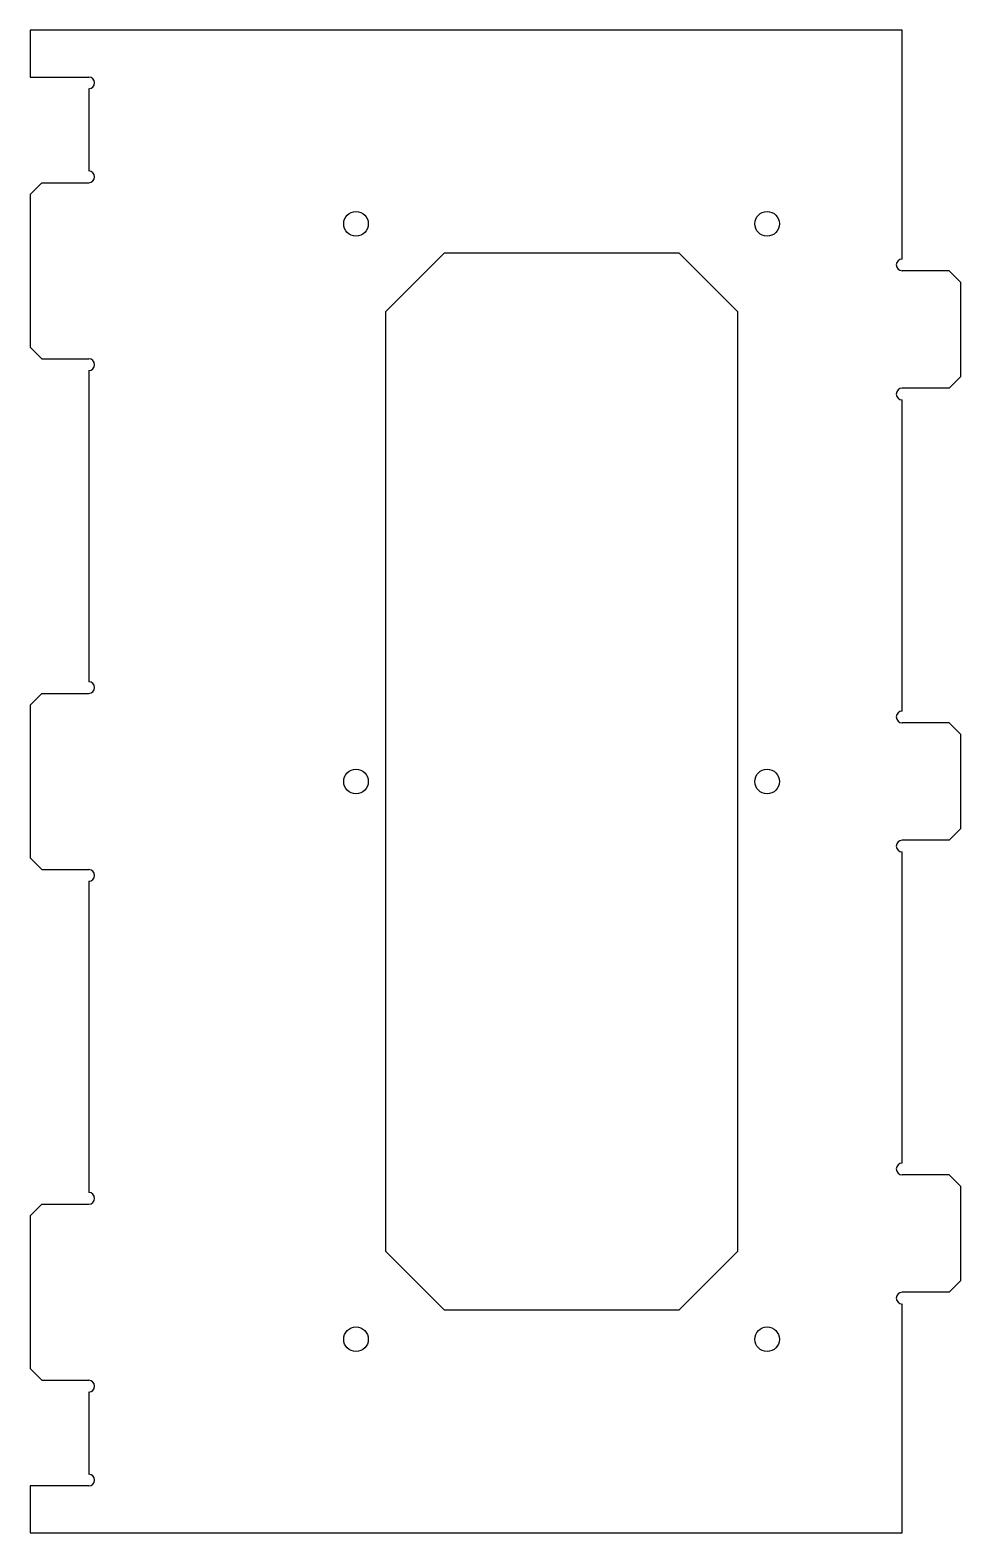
# Model space of a CAD drawing. Extents: x 300 to 458, y 210 to 466.
import ezdxf

# ---------------------------------------------------------------- set-up
doc = ezdxf.new("R2010")
doc.units = 0
doc.linetypes.add('SLD-CONTINUA', pattern=[0])
doc.layers.get('0').update_dxf_attribs({"linetype": 'CONTINUOUS'})

msp = doc.modelspace()

# ---------------------------------------------------------------- linework, layer by layer
at = {"color": 7, "linetype": 'SLD-CONTINUA'}
for p, q in [((299.79, 465.81), (299.79, 457.81)), ((448.29, 465.81), (299.79, 465.81)), ((448.29, 426.81), (448.29, 465.81)), ((299.79, 457.81), (309.79, 457.81)), ((309.79, 455.81), (309.79, 441.81)), ((301.79, 439.81), (299.79, 437.81)), ((299.79, 437.81), (299.79, 411.81)), ((301.79, 439.81), (309.79, 439.81)), ((360.29, 417.81), (370.29, 427.81)), ((410.29, 427.81), (370.29, 427.81)), ((410.29, 427.81), (420.29, 417.81)), ((456.29, 424.81), (448.29, 424.81)), ((458.29, 422.81), (456.29, 424.81)), ((458.29, 406.81), (458.29, 422.81)), ((360.29, 417.81), (360.29, 257.81)), ((420.29, 257.81), (420.29, 417.81)), ((299.79, 411.81), (301.79, 409.81)), ((301.79, 409.81), (309.79, 409.81)), ((309.79, 407.81), (309.79, 354.81)), ((456.29, 404.81), (448.29, 404.81)), ((456.29, 404.81), (458.29, 406.81)), ((448.29, 349.81), (448.29, 402.81)), ((301.79, 352.81), (299.79, 350.81)), ((299.79, 350.81), (299.79, 324.81)), ((301.79, 352.81), (309.79, 352.81)), ((456.29, 347.81), (448.29, 347.81)), ((458.29, 345.81), (456.29, 347.81)), ((458.29, 329.81), (458.29, 345.81)), ((456.29, 327.81), (448.29, 327.81)), ((456.29, 327.81), (458.29, 329.81)), ((448.29, 272.81), (448.29, 325.81)), ((299.79, 324.81), (301.79, 322.81)), ((301.79, 322.81), (309.79, 322.81)), ((309.79, 320.81), (309.79, 267.81)), ((456.29, 270.81), (448.29, 270.81)), ((458.29, 268.81), (456.29, 270.81)), ((458.29, 252.81), (458.29, 268.81)), ((301.79, 265.81), (299.79, 263.81)), ((299.79, 263.81), (299.79, 237.81)), ((301.79, 265.81), (309.79, 265.81)), ((370.29, 247.81), (360.29, 257.81)), ((420.29, 257.81), (410.29, 247.81)), ((456.29, 250.81), (458.29, 252.81)), ((456.29, 250.81), (448.29, 250.81)), ((448.29, 209.81), (448.29, 248.81)), ((370.29, 247.81), (410.29, 247.81)), ((299.79, 237.81), (301.79, 235.81)), ((301.79, 235.81), (309.79, 235.81)), ((309.79, 233.81), (309.79, 219.81)), ((299.79, 217.81), (299.79, 209.81)), ((309.79, 217.81), (299.79, 217.81)), ((299.79, 209.81), (448.29, 209.81))]:
    msp.add_line(p, q, dxfattribs=at)
for centre in [(355.29, 432.81), (425.29, 432.81), (355.29, 337.81), (425.29, 337.81), (355.29, 242.81), (425.29, 242.81)]:
    msp.add_circle(centre, 2.1, dxfattribs=at)
for centre, start, end in [((309.79, 456.81), 270, 90), ((309.79, 440.81), 270, 90), ((448.29, 425.81), 90, 270), ((309.79, 408.81), 270, 90), ((448.29, 403.81), 90, 270), ((309.79, 353.81), 270, 90), ((448.29, 348.81), 90, 270), ((448.29, 326.81), 90, 270), ((309.79, 321.81), 270, 90), ((448.29, 271.81), 90, 270), ((309.79, 266.81), 270, 90), ((448.29, 249.81), 90, 270), ((309.79, 234.81), 270, 90), ((309.79, 218.81), 270, 90)]:
    msp.add_arc(centre, 1, start, end, dxfattribs=at)

doc.saveas('drawing.dxf')
